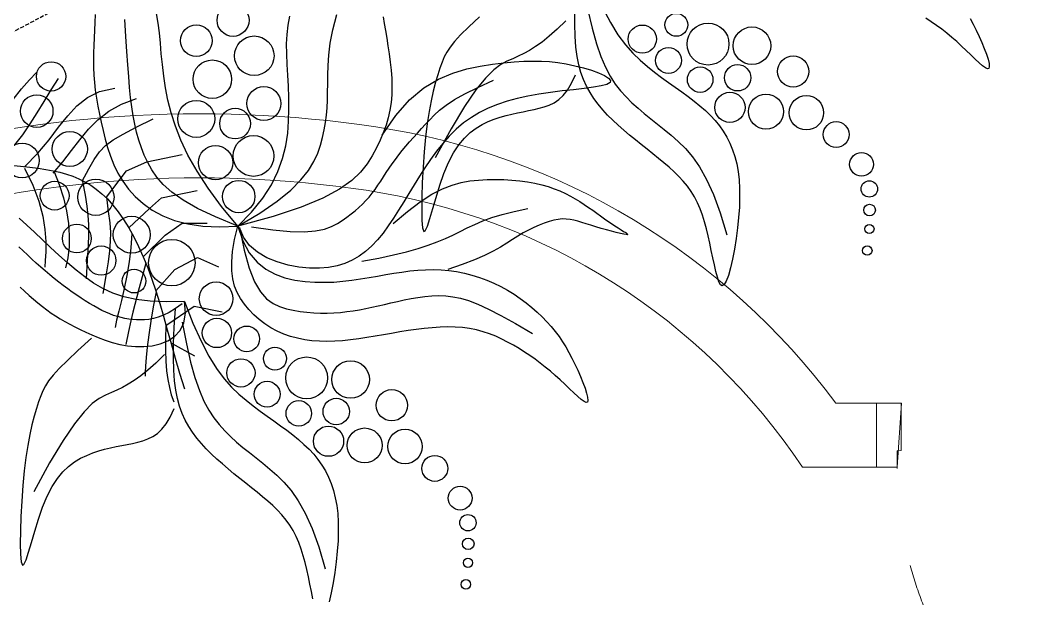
# Model space of a CAD drawing. Header units: millimetres. Extents: x -1030105 to 906887, y -616134 to 1220667.
# Drawn here: x -93311 to -90161, y 508484 to 510288 of the extents above; entities that cross this region are included whole.
import ezdxf

# ---------------------------------------------------------------- set-up
doc = ezdxf.new("R2010")
doc.units = ezdxf.units.MM
doc.header["$MEASUREMENT"] = 0
doc.linetypes.add('A1 - XREF - MAT BANG$0$Hidden', pattern=[714.375, 476.25, -238.125])
doc.linetypes.add('DASH', pattern=[0.35, 0.25, -0.1])
doc.layers.add('A-Door', color=33, linetype='Continuous', lineweight=9)
doc.layers.add('A-Wall', color=6, linetype='Continuous', lineweight=9)
doc.layers.add('A-Furniture', color=143, linetype='Continuous')
doc.layers.add('A-Tree', color=98, linetype='Continuous')

# ---------------------------------------------------------------- blocks, each defined once
blk = doc.blocks.new('FUR')
at = {"layer": 'A-Furniture', "color": 8, "linetype": 'DASH', "ltscale": 50}
blk.add_ellipse((-53035.3, -10910.5), major_axis=(-3439.5, -3378.2), ratio=0.705203, start_param=7.259259, end_param=11.183032, dxfattribs=at)
blk.add_open_spline([(-42688, -19137), (-41285.1, -16590.7), (-40890, -13356), (-44692.5, -11594.7), (-47704.7, -12434), (-50055.2, -13846.7), (-51582.6, -14985.6), (-52347.2, -15312), (-52578.2, -15392.8)], degree=3, knots=[0, 0, 0, 0, 6281.430987, 9216.361979, 12501.805308, 15762.232572, 17490.630724, 18208.392501, 18208.392501, 18208.392501, 18208.392501], dxfattribs=at)
blk = doc.blocks.new('CAY8')
at = {"color": 0, "linetype": 'ByBlock'}
for p, q in [((-241.5, 139.6), (-243.3, 130.9)), ((-243.3, 130.9), (-245.2, 122.5)), ((-212.1, 109.7), (-210.1, 128.3)), ((-174.2, 118.1), (-174.1, 128.8)), ((-247.1, 114.2), (-249, 106.1)), ((-245.2, 122.5), (-247.1, 114.2)), ((-174.8, 107.1), (-174.2, 118.1)), ((-249, 106.1), (-250.8, 98.1)), ((-213.9, 93.1), (-212.1, 109.7)), ((-175.7, 95.7), (-174.8, 107.1)), ((-252.3, 90), (-253.7, 81.9)), ((-250.8, 98.1), (-252.3, 90)), ((-215.4, 78.3), (-213.9, 93.1)), ((-176.7, 83.9), (-175.7, 95.7)), ((-35.3, 80.8), (-32.4, 90.8)), ((-32.4, 90.8), (-28.9, 100.1)), ((15.8, 77), (23, 93.1)), ((-336.4, 72.3), (-326.2, 80.8)), ((-326.2, 80.8), (-317.1, 87.3)), ((-253.7, 81.9), (-254.7, 73.6)), ((-177.6, 71.7), (-176.7, 83.9)), ((-37.6, 70.4), (-35.3, 80.8)), ((73.2, 81.5), (73.1, 73.9)), ((-347.6, 62.3), (-336.4, 72.3)), ((-304.3, 65.5), (-294.1, 76.7)), ((-254.7, 73.6), (-255.5, 65.2)), ((-216.8, 65.1), (-215.4, 78.3)), ((-178.3, 58.9), (-177.6, 71.7)), ((-39.4, 59.4), (-37.6, 70.4)), ((10.4, 62.8), (15.8, 77)), ((73.1, 73.9), (73.1, 65.9)), ((-314.2, 54.3), (-304.3, 65.5)), ((-256, 56.6), (-256.3, 47.8)), ((-255.5, 65.2), (-256, 56.6)), ((-217.9, 53), (-216.8, 65.1)), ((-178.6, 45.6), (-178.3, 58.9)), ((-41, 47.9), (-39.4, 59.4)), ((6.5, 50.1), (10.4, 62.8)), ((73.1, 57.5), (73, 48.7)), ((73.1, 65.9), (73.1, 57.5)), ((178.7, 62.9), (165.1, 54)), ((-323.9, 43.2), (-314.2, 54.3)), ((-279.1, 43.3), (-266.1, 50.3)), ((-266.1, 50.3), (-251.5, 54.5)), ((-256.3, 47.8), (-256.3, 38.9)), ((-251.5, 54.5), (-234.3, 55.3)), ((-218.7, 41.9), (-217.9, 53)), ((-178.4, 31.7), (-178.6, 45.6)), ((-42.4, 36.1), (-41, 47.9)), ((3.6, 38.7), (6.5, 50.1)), ((73, 48.7), (72.8, 39.7)), ((154.6, 46.8), (146.7, 40.7)), ((165.1, 54), (154.6, 46.8)), ((281.8, 36.5), (284.7, 52)), ((298.7, 49.3), (299.8, 28.5)), ((315.2, 49.3), (321, 31.3)), ((-333.8, 32.4), (-323.9, 43.2)), ((-303.3, 23.2), (-291.2, 34)), ((-291.2, 34), (-279.1, 43.3)), ((-256.3, 38.9), (-256.2, 29.7)), ((-245.3, 31.1), (-230.1, 36.5)), ((-230.1, 36.5), (-212.6, 39.7)), ((-219.3, 31.4), (-218.7, 41.9)), ((-43.8, 23.9), (-42.4, 36.1)), ((1.4, 28.3), (3.6, 38.7)), ((72.8, 39.7), (72.4, 30.5)), ((140.7, 35.4), (136.2, 30.6)), ((146.7, 40.7), (140.7, 35.4)), ((261.5, 34.2), (251.5, 28)), ((272.7, 41.8), (261.5, 34.2)), ((279.7, 23), (281.8, 36.5)), ((-344, 22), (-333.8, 32.4)), ((-316.3, 11.2), (-303.3, 23.2)), ((-271, 15.2), (-258.8, 23.9)), ((-258.8, 23.9), (-245.3, 31.1)), ((-256.2, 29.7), (-255.8, 20.4)), ((-219.5, 21.4), (-219.3, 31.4)), ((-177.4, 17.2), (-178.4, 31.7)), ((-45.5, 11.4), (-43.8, 23.9)), ((-0.3, 18.7), (1.4, 28.3)), ((72.4, 30.5), (71.8, 21.3)), ((132.5, 25.7), (129.1, 20.4)), ((136.2, 30.6), (132.5, 25.7)), ((242.5, 23.1), (234.5, 19.3)), ((251.5, 28), (242.5, 23.1)), ((278.5, 11.1), (279.7, 23)), ((299.8, 28.5), (301.6, 10.8)), ((321, 31.3), (327, 16.4)), ((-354.8, 12.4), (-344, 22)), ((-282.5, 5.5), (-271, 15.2)), ((-255.8, 20.4), (-255.3, 10.9)), ((-219.4, 11.8), (-219.5, 21.4)), ((-218.9, 2.6), (-219.4, 11.8)), ((-218.5, 8.2), (-198.3, 14.2)), ((-175.3, 1.8), (-177.4, 17.2)), ((-47.6, -1.4), (-45.5, 11.4)), ((-2, 9.6), (-0.3, 18.7)), ((70.8, 12.2), (69.5, 3.2)), ((71.8, 21.3), (70.8, 12.2)), ((125.6, 14.4), (121.9, 7.5)), ((129.1, 20.4), (125.6, 14.4)), ((213.6, 12.1), (207.1, 10.5)), ((220.3, 14), (213.6, 12.1)), ((227.2, 16.3), (220.3, 14)), ((234.5, 19.3), (227.2, 16.3)), ((327, 16.4), (333.3, 3.8)), ((-331, -1.2), (-316.3, 11.2)), ((-293.8, -4.9), (-282.5, 5.5)), ((-255.3, 10.9), (-254.6, 1.2)), ((-254.6, 1.2), (-253.6, -8.6)), ((-246, -1.2), (-234.1, 3.3)), ((-234.1, 3.3), (-218.5, 8.2)), ((-218.1, -6.4), (-218.9, 2.6)), ((-172, -14.7), (-175.3, 1.8)), ((-5.7, -7.3), (-3.8, 1)), ((-3.8, 1), (-2, 9.6)), ((69.5, 3.2), (67.7, -5.6)), ((104.3, -4.4), (121.8, 2.4)), ((121.9, 7.5), (117.9, -0.4)), ((121.8, 2.4), (138.7, 6.4)), ((138.7, 6.4), (154.8, 8.3)), ((154.8, 8.3), (169.9, 8.7)), ((169.9, 8.7), (183.9, 8.3)), ((184.1, 2), (173.6, -5.4)), ((183.9, 8.3), (196.5, 7.6)), ((192.8, 6.4), (184.1, 2)), ((200.3, 8.9), (192.8, 6.4)), ((196.5, 7.6), (208.1, 6.7)), ((207.1, 10.5), (200.3, 8.9)), ((208.1, 6.7), (218.7, 5.6)), ((218.7, 5.6), (228.6, 4.1)), ((228.6, 4.1), (238, 2.3)), ((238, 2.3), (247, 0.2)), ((247, 0.2), (255.8, -2.5)), ((278, 0.5), (278.5, 11.1)), ((278.3, -9), (278, 0.5)), ((301.6, 10.8), (303.9, -4.2)), ((333.3, 3.8), (339.8, -6.7)), ((-363.4, -8.9), (-352.6, -12)), ((-348.3, -13.6), (-331, -1.2)), ((-305.5, -15.5), (-293.8, -4.9)), ((-263.2, -11.7), (-255.4, -6)), ((-255.4, -6), (-246, -1.2)), ((-253.6, -8.6), (-252.1, -18.5)), ((-216.7, -15.2), (-218.1, -6.4)), ((-50.3, -14.4), (-47.6, -1.4)), ((-7.8, -15.3), (-5.7, -7.3)), ((67.7, -5.6), (65.5, -14)), ((86.3, -14.6), (104.3, -4.4)), ((113.8, -9.5), (109.6, -19.7)), ((117.9, -0.4), (113.8, -9.5)), ((173.6, -5.4), (160.8, -16.5)), ((163.4, -14.1), (182, -9.3)), ((255.8, -2.5), (264.7, -5.6)), ((264.7, -5.6), (273.8, -9.3)), ((273.8, -9.3), (282.7, -13.3)), ((279.2, -17.7), (278.3, -9)), ((303.9, -4.2), (306.9, -16.8)), ((339.8, -6.7), (346.4, -15.8)), ((-352.6, -12), (-342.7, -14.9)), ((-348.8, -15.1), (-342.7, -35.4)), ((-342.7, -14.9), (-333.7, -17.7)), ((-333.7, -17.7), (-325.5, -20.5)), ((-325.5, -20.5), (-317.8, -23.4)), ((-318, -26), (-305.5, -15.5)), ((-278.3, -28.2), (-270.5, -18.9)), ((-270.5, -18.9), (-263.2, -11.7)), ((-252.1, -18.5), (-250.1, -28.5)), ((-214.9, -23.9), (-216.7, -15.2)), ((-167.1, -32.4), (-172, -14.7)), ((-53.7, -27.6), (-50.3, -14.4)), ((-10.2, -23.2), (-7.8, -15.3)), ((62.7, -22.2), (59.4, -30.1)), ((65.5, -14), (62.7, -22.2)), ((68, -28.9), (86.3, -14.6)), ((109.6, -19.7), (105.3, -31.2)), ((135.5, -23.1), (148, -18.7)), ((160.8, -16.5), (145.1, -32.6)), ((148, -18.7), (163.4, -14.1)), ((266.8, -27.7), (272.7, -19.1)), ((280.7, -26), (279.2, -17.7)), ((282.7, -13.3), (291, -17.4)), ((291, -17.4), (298.3, -21.6)), ((298.3, -21.6), (304.2, -25.6)), ((306.9, -16.8), (310.4, -27.6)), ((346.4, -15.8), (353.1, -23.9)), ((-317.8, -23.4), (-310.7, -26.4)), ((-317.2, -23.7), (-313.8, -39.6)), ((-310.7, -26.4), (-303.9, -29.7)), ((-303.9, -29.7), (-297.4, -33.2)), ((-297.4, -33.2), (-291.1, -37.1)), ((-287.8, -40.4), (-278.3, -28.2)), ((-250.1, -28.5), (-247.3, -38.4)), ((-237.3, -37.8), (-213.6, -31.6)), ((-212.6, -32.6), (-214.9, -23.9)), ((-213.6, -31.6), (-173.2, -30.5)), ((-209.6, -41.3), (-212.6, -32.6)), ((-160.3, -51.6), (-167.1, -32.4)), ((-58.2, -40.9), (-53.7, -27.6)), ((-16.3, -39), (-13, -31.1)), ((-13, -31.1), (-10.2, -23.2)), ((49.5, -48), (68, -28.9)), ((59.4, -30.1), (55.6, -37.9)), ((105.3, -31.2), (101, -44.1)), ((110.2, -36), (117.1, -31.8)), ((117.1, -31.8), (125.4, -27.5)), ((125.4, -27.5), (135.5, -23.1)), ((145.1, -32.6), (126, -54.4)), ((216.4, -33.4), (204.3, -33.9)), ((229, -33.4), (216.4, -33.4)), ((242, -33.7), (229, -33.4)), ((261, -34.4), (266.8, -27.7)), ((282.7, -33.9), (280.7, -26)), ((304.2, -25.6), (308.2, -29.2)), ((308.2, -29.2), (310, -32.2)), ((310, -32.2), (309.1, -34.4)), ((310.4, -27.6), (314.4, -37)), ((353.1, -23.9), (359.8, -31.5)), ((359.8, -31.5), (366.5, -38.7)), ((672.5, -29.9), (667.3, -25)), ((677.5, -35), (672.5, -29.9)), ((-342.7, -35.4), (-339.2, -54)), ((-313.8, -39.6), (-311.7, -55)), ((-291.1, -37.1), (-285.2, -41.5)), ((-287.6, -41), (-287.6, -56.4)), ((-285.2, -41.5), (-279.4, -46.4)), ((-264.5, -62.6), (-237.3, -37.8)), ((-247.3, -38.4), (-243.6, -48.3)), ((-205.5, -50.3), (-209.6, -41.3)), ((-64.1, -54.2), (-58.2, -40.9)), ((-20.1, -47), (-16.3, -39)), ((55.6, -37.9), (51.1, -45.6)), ((93.7, -48.4), (99, -44.3)), ((101, -44.1), (96.6, -58.5)), ((99, -44.3), (104.4, -40.2)), ((104.4, -40.2), (110.2, -36)), ((160.4, -42.1), (150.5, -45.8)), ((170.8, -39), (160.4, -42.1)), ((181.5, -36.7), (170.8, -39)), ((192.7, -35), (181.5, -36.7)), ((204.3, -33.9), (192.7, -35)), ((255, -34.4), (242, -33.7)), ((243.9, -45.8), (249.6, -43.2)), ((249.6, -43.2), (255.3, -39.5)), ((267.6, -35.2), (255, -34.4)), ((255.3, -39.5), (261, -34.4)), ((279.4, -35.9), (267.6, -35.2)), ((289.9, -36.3), (279.4, -35.9)), ((285.3, -41.5), (282.7, -33.9)), ((288.4, -48.8), (285.3, -41.5)), ((298.6, -36.4), (289.9, -36.3)), ((305.2, -35.8), (298.6, -36.4)), ((309.1, -34.4), (305.2, -35.8)), ((314.4, -37), (318.9, -45.5)), ((366.5, -38.7), (373.1, -45.5)), ((682.5, -40.2), (677.5, -35)), ((687.2, -45.5), (682.5, -40.2)), ((715.9, -34), (718.1, -40.8)), ((718.1, -40.8), (720.2, -47.9)), ((-339.2, -54), (-337.9, -71)), ((-311.7, -55), (-310.8, -69.9)), ((-279.4, -46.4), (-274, -51.8)), ((-274, -51.8), (-268.7, -58)), ((-243.6, -48.3), (-238.8, -58)), ((-199.8, -59.8), (-205.5, -50.3)), ((-151.4, -72.4), (-160.3, -51.6)), ((-71.8, -67.6), (-64.1, -54.2)), ((-30.4, -63.6), (-24.6, -55.2)), ((-24.6, -55.2), (-20.1, -47)), ((46.1, -53.2), (40.6, -60.8)), ((51.1, -45.6), (46.1, -53.2)), ((83.3, -56.5), (88.4, -52.5)), ((88.4, -52.5), (93.7, -48.4)), ((126, -54.4), (103, -83.1)), ((131.6, -55.8), (122.7, -62)), ((140.9, -50.4), (131.6, -55.8)), ((150.5, -45.8), (140.9, -50.4)), ((153.5, -58.4), (160.8, -55.6)), ((160.8, -55.6), (168, -53.6)), ((168, -53.6), (175, -52.1)), ((175, -52.1), (182, -51.1)), ((182, -51.1), (188.8, -50.4)), ((188.8, -50.4), (195.4, -50)), ((195.4, -50), (201.9, -49.7)), ((201.9, -49.7), (208.3, -49.6)), ((208.3, -49.6), (214.5, -49.4)), ((214.5, -49.4), (220.6, -49.3)), ((220.6, -49.3), (226.6, -48.9)), ((226.6, -48.9), (232.4, -48.4)), ((232.4, -48.4), (238.2, -47.4)), ((238.2, -47.4), (243.9, -45.8)), ((291.9, -55.9), (288.4, -48.8)), ((295.8, -62.8), (291.9, -55.9)), ((318.9, -45.5), (323.8, -53.3)), ((323.8, -53.3), (329.1, -60.8)), ((373.1, -45.5), (379.6, -52.1)), ((379.6, -52.1), (385.8, -58.6)), ((691.9, -51), (687.2, -45.5)), ((696.5, -56.6), (691.9, -51)), ((720.2, -47.9), (722.1, -55.2)), ((722.1, -55.2), (723.9, -62.5)), ((-287.6, -56.4), (-287.8, -68.7)), ((-268.7, -58), (-263.7, -64.8)), ((-264.5, -62.6), (-265.2, -78.6)), ((-263.7, -64.8), (-258.9, -72.5)), ((-238.8, -58), (-232.9, -67.5)), ((-191.8, -69.9), (-199.8, -59.8)), ((-38, -72.3), (-30.4, -63.6)), ((40.6, -60.8), (34.4, -68.6)), ((68.4, -68.8), (73.2, -64.7)), ((73.2, -64.7), (78.2, -60.6)), ((78.2, -60.6), (83.3, -56.5)), ((96.6, -58.5), (92.2, -74.4)), ((122.7, -62), (114.1, -68.8)), ((131.4, -73.3), (138.8, -67.1)), ((138.8, -67.1), (146.1, -62.1)), ((146.1, -62.1), (153.5, -58.4)), ((300.1, -69.5), (295.8, -62.8)), ((329.1, -60.8), (334.7, -68)), ((385.8, -58.6), (391.9, -64.8)), ((391.9, -64.8), (397.6, -71)), ((700.9, -62.3), (696.5, -56.6)), ((705.3, -68.1), (700.9, -62.3)), ((723.9, -62.5), (725.4, -69.6)), ((-357.2, -77.7), (-364.1, -68.9)), ((-350.1, -87.1), (-357.2, -77.7)), ((-337.9, -71), (-338.2, -86.1)), ((-310.8, -69.9), (-311.2, -84)), ((-287.8, -68.7), (-288.4, -79.2)), ((-265.2, -78.6), (-265.9, -91.3)), ((-258.9, -72.5), (-254.4, -81)), ((-232.9, -67.5), (-225.6, -76.7)), ((-225.6, -76.7), (-216.8, -85.6)), ((-219.4, -83.3), (-204.4, -73.9)), ((-204.4, -73.9), (-164, -72.8)), ((-181, -80.7), (-191.8, -69.9)), ((-140.2, -95), (-151.4, -72.4)), ((-81.5, -80.9), (-71.8, -67.6)), ((-48.2, -81.3), (-38, -72.3)), ((27.4, -76.4), (18.7, -84.2)), ((34.4, -68.6), (27.4, -76.4)), ((54.9, -81.3), (59.2, -77.1)), ((59.2, -77.1), (63.7, -72.9)), ((63.7, -72.9), (68.4, -68.8)), ((92.2, -74.4), (88, -91.1)), ((105.8, -76.1), (97.7, -83.9)), ((114.1, -68.8), (105.8, -76.1)), ((124.1, -81.1), (131.4, -73.3)), ((304.8, -76.2), (300.1, -69.5)), ((309.7, -82.7), (304.8, -76.2)), ((334.7, -68), (340.6, -75)), ((340.6, -75), (346.7, -82)), ((397.6, -71), (403, -77.2)), ((403, -77.2), (408, -83.5)), ((709.4, -73.9), (705.3, -68.1)), ((713.4, -79.2), (709.4, -73.9)), ((725.4, -69.6), (726.6, -76.2)), ((726.6, -76.2), (727.4, -82)), ((-342.8, -96.9), (-350.1, -87.1)), ((-338.2, -86.1), (-339.6, -99.4)), ((-311.2, -84), (-312.7, -97.4)), ((-289.4, -89.1), (-291.2, -99.7)), ((-288.4, -79.2), (-289.4, -89.1)), ((-254.4, -81), (-250.1, -90.4)), ((-246, -100.5), (-219.4, -83.3)), ((-216.8, -85.6), (-206.4, -93.8)), ((-166.8, -92.5), (-181, -80.7)), ((-93.6, -94), (-81.5, -80.9)), ((-61.4, -90.5), (-48.2, -81.3)), ((18.7, -84.2), (7.4, -91.8)), ((42.8, -94), (46.7, -89.8)), ((46.7, -89.8), (50.7, -85.6)), ((50.7, -85.6), (54.9, -81.3)), ((97.7, -83.9), (89.8, -91.9)), ((116.8, -90.6), (124.1, -81.1)), ((314.9, -89.2), (309.7, -82.7)), ((320.3, -95.7), (314.9, -89.2)), ((346.7, -82), (353, -89)), ((353, -89), (359.4, -96.3)), ((408, -83.5), (412.6, -89.8)), ((412.6, -89.8), (416.8, -96.2)), ((717, -84), (713.4, -79.2)), ((720.1, -88), (717, -84)), ((722.9, -90.8), (720.1, -88)), ((727.4, -82), (727.7, -86.8)), ((727.7, -86.8), (727.4, -90.3)), ((-366.1, -105.3), (-370.1, -100.1)), ((-335.4, -107), (-342.8, -96.9)), ((-339.6, -99.4), (-341.6, -110.8)), ((-312.7, -97.4), (-315.1, -109.9)), ((-291.2, -99.7), (-293.9, -112.2)), ((-265.9, -91.3), (-267, -101.9)), ((-250.1, -90.4), (-246, -100.5)), ((-246, -100.5), (-242.3, -111.3)), ((-206.4, -93.8), (-194.3, -101.2)), ((-148.8, -105.4), (-166.8, -92.5)), ((-126.2, -119.7), (-140.2, -95)), ((-108.4, -107), (-93.6, -94)), ((-99.8, -109.7), (-78.5, -99.9)), ((-78.5, -99.9), (-61.4, -90.5)), ((-7.7, -99), (-27.6, -105.5)), ((7.4, -91.8), (-7.7, -99)), ((35, -102.1), (38.9, -98.1)), ((38.9, -98.1), (42.8, -94)), ((82.2, -100.2), (74.7, -108.6)), ((89.8, -91.9), (82.2, -100.2)), ((88, -91.1), (84.1, -107.7)), ((109.7, -101.8), (116.8, -90.6)), ((325.7, -102.1), (320.3, -95.7)), ((359.4, -96.3), (365.9, -103.9)), ((416.8, -96.2), (420.4, -102.8)), ((725, -92.3), (722.9, -90.8)), ((726.6, -92.2), (725, -92.3)), ((727.4, -90.3), (726.6, -92.2)), ((-362.2, -110.6), (-366.1, -105.3)), ((-358.1, -116), (-362.2, -110.6)), ((-341.6, -110.8), (-343.7, -120.1)), ((-327.7, -117.1), (-335.4, -107)), ((-315.1, -109.9), (-318.6, -121.5)), ((-293.9, -112.2), (-297.6, -127.9)), ((-268.8, -111.7), (-271.4, -121.9)), ((-267, -101.9), (-268.8, -111.7)), ((-243.7, -107.3), (-247.5, -122.7)), ((-242.3, -111.3), (-238.8, -122.9)), ((-207.4, -115.7), (-186.5, -105.8)), ((-194.3, -101.2), (-180.4, -107.7)), ((-186.5, -105.8), (-159.3, -110.6)), ((-180.4, -107.7), (-164.4, -113.1)), ((-126.2, -119.7), (-148.8, -105.4)), ((-126.2, -119.7), (-108.4, -107)), ((-126.2, -119.7), (-99.8, -109.7)), ((-53.3, -111.3), (-85.8, -116.1)), ((-27.6, -105.5), (-53.3, -111.3)), ((23.1, -113.2), (27.2, -109.7)), ((27.2, -109.7), (31.1, -106)), ((31.1, -106), (35, -102.1)), ((74.7, -108.6), (67.3, -117)), ((84.1, -107.7), (80.8, -123.4)), ((102.9, -114), (109.7, -101.8)), ((331.3, -108.4), (325.7, -102.1)), ((336.8, -114.6), (331.3, -108.4)), ((365.9, -103.9), (372.4, -112)), ((372.4, -112), (378.8, -121.1)), ((420.4, -102.8), (423.7, -109.6)), ((423.7, -109.6), (426.4, -116.7)), ((-354.1, -121.3), (-358.1, -116)), ((-349.9, -126.5), (-354.1, -121.3)), ((-343.7, -120.1), (-345.5, -127.3)), ((-319.9, -127), (-327.7, -117.1)), ((-318.6, -121.5), (-322.8, -132)), ((-271.4, -121.9), (-275.2, -133.8)), ((-247.5, -122.7), (-252.2, -137.7)), ((-238.8, -122.9), (-235.7, -135.1)), ((-235.7, -135.1), (-207.4, -115.7)), ((-164.4, -113.1), (-146.4, -117.1)), ((-146.4, -117.1), (-126.2, -119.7)), ((-132.3, -133.8), (-126.2, -119.7)), ((-85.8, -116.1), (-126.2, -119.7)), ((-126.2, -119.7), (-123.6, -136.8)), ((-124.5, -121.6), (-124, -147.4)), ((-122.1, -132.9), (-124.5, -121.6)), ((-111.3, -123.1), (-88.7, -130.7)), ((5.2, -125.5), (10, -122.7)), ((10, -122.7), (14.6, -119.6)), ((14.6, -119.6), (18.9, -116.5)), ((18.9, -116.5), (23.1, -113.2)), ((67.3, -117), (60.1, -125.3)), ((80.8, -123.4), (78.2, -137.5)), ((78.3, -128.3), (92.4, -122.4)), ((92.4, -122.4), (105, -118.5)), ((96.4, -126.5), (102.9, -114)), ((105, -118.5), (116.4, -116.2)), ((116.4, -116.2), (126.9, -115.1)), ((126.9, -115.1), (136.7, -115.1)), ((136.7, -115.1), (146.2, -115.8)), ((146.2, -115.8), (155.6, -116.9)), ((155.6, -116.9), (164.9, -118.3)), ((164.9, -118.3), (173.9, -120.1)), ((173.9, -120.1), (182.8, -122.2)), ((182.8, -122.2), (191.3, -124.5)), ((342.2, -120.8), (336.8, -114.6)), ((347.5, -126.8), (342.2, -120.8)), ((378.8, -121.1), (384.9, -131.6)), ((426.4, -116.7), (428.6, -124)), ((-345.8, -131.6), (-349.9, -126.5)), ((-341.6, -136.7), (-345.8, -131.6)), ((-311.8, -136.7), (-319.9, -127)), ((-297.6, -127.9), (-302.5, -148.1)), ((-275.2, -133.8), (-280.4, -148.5)), ((-136.8, -146.4), (-132.3, -133.8)), ((-117, -143.1), (-122.1, -132.9)), ((-88.7, -130.7), (-70, -135.8)), ((-16.8, -136.2), (-10.8, -133.7)), ((-10.8, -133.7), (-5.1, -131)), ((-5.1, -131), (0.2, -128.3)), ((0.2, -128.3), (5.2, -125.5)), ((52.9, -133.3), (45.8, -141.1)), ((60.1, -125.3), (52.9, -133.3)), ((62.3, -136.4), (78.3, -128.3)), ((90.6, -138.2), (96.4, -126.5)), ((191.3, -124.5), (199.5, -127.2)), ((199.5, -127.2), (207.3, -130)), ((207.3, -130), (214.6, -133.1)), ((214.6, -133.1), (221.3, -136.4)), ((352.6, -132.8), (347.5, -126.8)), ((357.5, -138.7), (352.6, -132.8)), ((384.9, -131.6), (390.7, -144.1)), ((428.6, -124), (430.2, -131.6)), ((430.2, -131.6), (431.4, -139.6)), ((-376.3, -144.5), (-372.3, -149.9)), ((-337.3, -141.6), (-341.6, -136.7)), ((-333.1, -146.4), (-337.3, -141.6)), ((-303.6, -145.8), (-311.8, -136.7)), ((-295.1, -154.2), (-303.6, -145.8)), ((-252.2, -137.7), (-257.4, -152.2)), ((-234.1, -142.4), (-240.9, -156.8)), ((-235.7, -135.1), (-232.9, -147.8)), ((-123.6, -136.8), (-118.8, -151.1)), ((-109.6, -152.1), (-117, -143.1)), ((-70, -135.8), (-54.6, -138.8)), ((-54.6, -138.8), (-42.1, -139.9)), ((-42.1, -139.9), (-32, -139.7)), ((-32, -139.7), (-23.7, -138.3)), ((-23.7, -138.3), (-16.8, -136.2)), ((45.8, -141.1), (38.6, -148.5)), ((44.2, -147), (62.3, -136.4)), ((78.2, -137.5), (76.4, -149.1)), ((85.5, -148.5), (90.6, -138.2)), ((221.3, -136.4), (227.5, -139.9)), ((227.5, -139.9), (233.3, -143.5)), ((233.3, -143.5), (238.7, -147.3)), ((362, -144.6), (357.5, -138.7)), ((366.3, -150.6), (362, -144.6)), ((390.7, -144.1), (396, -159.1)), ((431.4, -139.6), (432, -148)), ((-372.3, -149.9), (-368.2, -155.2)), ((-368.2, -155.2), (-364.1, -160.3)), ((-328.8, -151), (-333.1, -146.4)), ((-324.5, -155.5), (-328.8, -151)), ((-320.3, -159.9), (-324.5, -155.5)), ((-286.1, -161.9), (-295.1, -154.2)), ((-280.4, -148.5), (-287.2, -167.3)), ((-257.4, -152.2), (-262.8, -165.9)), ((-240.9, -156.8), (-246.3, -168.2)), ((-232.9, -147.8), (-230.5, -161.1)), ((-228.5, -174.9), (-203.6, -155.2)), ((-203.6, -155.2), (-176.3, -146.3)), ((-176.3, -146.3), (-155.1, -160.6)), ((-139.8, -157.6), (-136.8, -146.4)), ((-124, -147.4), (-122.1, -168)), ((-118.8, -151.1), (-112.1, -162.8)), ((-100.5, -159.9), (-109.6, -152.1)), ((31.4, -155.4), (24, -161.7)), ((38.6, -148.5), (31.4, -155.4)), ((76.4, -149.1), (75.7, -157.4)), ((78.1, -161), (81.3, -156.4)), ((81.3, -156.4), (85.5, -148.5)), ((165.5, -158), (179.1, -157)), ((179.1, -157), (194.8, -156.6)), ((238.7, -147.3), (243.8, -151.1)), ((243.8, -151.1), (248.5, -155)), ((248.5, -155), (253, -159)), ((370.2, -156.6), (366.3, -150.6)), ((373.8, -162.9), (370.2, -156.6)), ((432, -156.7), (431.5, -165.9)), ((432, -148), (432, -156.7)), ((-364.1, -160.3), (-359.9, -165.2)), ((-359.9, -165.2), (-355.7, -170)), ((-316, -164.1), (-320.3, -159.9)), ((-311.8, -168.2), (-316, -164.1)), ((-307.7, -172.1), (-311.8, -168.2)), ((-276.1, -168.8), (-286.1, -161.9)), ((-262.8, -165.9), (-268, -178.5)), ((-246.3, -168.2), (-250.5, -177.5)), ((-230.5, -161.1), (-228.5, -174.9)), ((-142, -176.5), (-141.5, -167.6)), ((-141.5, -167.6), (-139.8, -157.6)), ((-122.1, -168), (-118.7, -184)), ((-112.1, -162.8), (-104, -172.2)), ((-90, -166.5), (-100.5, -159.9)), ((-78.8, -172), (-90, -166.5)), ((16.5, -167.3), (8.8, -172.1)), ((24, -161.7), (16.5, -167.3)), ((75.7, -157.4), (76.3, -161.5)), ((76.3, -161.5), (78.1, -161)), ((116.1, -168.6), (124.6, -166.1)), ((124.6, -166.1), (133.5, -163.6)), ((133.5, -163.6), (143, -161.4)), ((143, -161.4), (153.6, -159.5)), ((153.6, -159.5), (165.5, -158)), ((253, -159), (257.3, -163)), ((257.3, -163), (261.4, -167)), ((261.4, -167), (265.4, -171)), ((376.9, -169.3), (373.8, -162.9)), ((396, -159.1), (400.6, -177.1)), ((431.5, -165.9), (430.4, -175.4)), ((-355.7, -170), (-351.5, -174.5)), ((-351.5, -174.5), (-347.3, -178.8)), ((-347.3, -178.8), (-343.1, -182.9)), ((-303.6, -175.8), (-307.7, -172.1)), ((-299.5, -179.3), (-303.6, -175.8)), ((-295.4, -182.6), (-299.5, -179.3)), ((-264.8, -175), (-276.1, -168.8)), ((-268, -178.5), (-272.9, -189.7)), ((-251.9, -180.4), (-264.8, -175)), ((-250.5, -177.5), (-254.2, -185.7)), ((-228.4, -175.9), (-234.5, -191.7)), ((-228.5, -174.9), (-226.7, -189.2)), ((-141.3, -184.7), (-142, -176.5)), ((-104, -172.2), (-94.8, -179.7)), ((-94.8, -179.7), (-84.7, -185.5)), ((-67.2, -176.4), (-78.8, -172)), ((-55.9, -179.5), (-67.2, -176.4)), ((-45.1, -181.6), (-55.9, -179.5)), ((-7.5, -179.1), (-16.2, -181.2)), ((0.8, -176), (-7.5, -179.1)), ((8.8, -172.1), (0.8, -176)), ((53.6, -180.4), (66.8, -179)), ((66.8, -179), (78.5, -177.4)), ((78.5, -177.4), (89, -175.5)), ((89, -175.5), (98.6, -173.3)), ((98.6, -173.3), (107.5, -171)), ((107.5, -171), (116.1, -168.6)), ((197.7, -178.3), (191.4, -180.2)), ((203.8, -176.7), (197.7, -178.3)), ((209.8, -175.5), (203.8, -176.7)), ((215.4, -174.7), (209.8, -175.5)), ((220.8, -174.2), (215.4, -174.7)), ((225.8, -174.2), (220.8, -174.2)), ((230.4, -174.6), (225.8, -174.2)), ((234.7, -175.5), (230.4, -174.6)), ((238.9, -176.7), (234.7, -175.5)), ((242.9, -178.2), (238.9, -176.7)), ((247, -180.1), (242.9, -178.2)), ((265.4, -171), (269.2, -174.9)), ((269.2, -174.9), (273, -178.7)), ((273, -178.7), (276.5, -182.4)), ((379.5, -175.9), (376.9, -169.3)), ((381.7, -182.9), (379.5, -175.9)), ((400.6, -177.1), (404.4, -198.5)), ((430.4, -175.4), (428.7, -185.4)), ((-343.1, -182.9), (-338.7, -186.9)), ((-338.7, -186.9), (-334.1, -190.7)), ((-334.1, -190.7), (-329.3, -194.6)), ((-291.4, -185.7), (-295.4, -182.6)), ((-287.4, -188.5), (-291.4, -185.7)), ((-283.4, -191.1), (-287.4, -188.5)), ((-272.9, -189.7), (-277.1, -199.3)), ((-254.2, -185.7), (-257.8, -193.8)), ((-236.9, -185), (-251.9, -180.4)), ((-219.4, -188.8), (-236.9, -185)), ((-226.7, -189.2), (-225.1, -204.1)), ((-199.2, -191.8), (-219.4, -188.8)), ((-139.7, -192.3), (-141.3, -184.7)), ((-118.7, -184), (-114.2, -196.1)), ((-84.7, -185.5), (-74.1, -190)), ((-74.1, -190), (-63.3, -193.4)), ((-34.9, -182.5), (-45.1, -181.6)), ((-25.3, -182.4), (-34.9, -182.5)), ((-16.2, -181.2), (-25.3, -182.4)), ((2.6, -182.2), (21.8, -182)), ((21.8, -182), (38.7, -181.4)), ((38.7, -181.4), (53.6, -180.4)), ((165, -190.5), (157.3, -193.5)), ((171.9, -187.6), (165, -190.5)), ((178.5, -184.9), (171.9, -187.6)), ((185, -182.4), (178.5, -184.9)), ((191.4, -180.2), (185, -182.4)), ((251.2, -182.2), (247, -180.1)), ((255.7, -184.5), (251.2, -182.2)), ((260.5, -187), (255.7, -184.5)), ((265.7, -189.7), (260.5, -187)), ((271.1, -192.4), (265.7, -189.7)), ((276.5, -182.4), (280, -185.9)), ((280, -185.9), (283.4, -189.2)), ((283.4, -189.2), (286.6, -192.4)), ((383.4, -190.1), (381.7, -182.9)), ((384.7, -197.6), (383.4, -190.1)), ((428.7, -185.4), (426.6, -195.9)), ((-329.3, -194.6), (-324.3, -198.5)), ((-324.3, -198.5), (-319, -202.4)), ((-279.5, -193.4), (-283.4, -191.1)), ((-277.1, -199.3), (-280.3, -207.1)), ((-275.6, -195.5), (-279.5, -193.4)), ((-271.7, -197.3), (-275.6, -195.5)), ((-267.7, -199), (-271.7, -197.3)), ((-263.7, -200.4), (-267.7, -199)), ((-259.6, -201.6), (-263.7, -200.4)), ((-257.8, -193.8), (-261.6, -202.9)), ((-255.4, -202.7), (-259.6, -201.6)), ((-234.5, -191.7), (-239.9, -207)), ((-218.1, -200.9), (-224.9, -202.9)), ((-224.1, -214.5), (-189.4, -198.9)), ((-210.5, -197.9), (-218.1, -200.9)), ((-215.4, -218.3), (-210.5, -197.9)), ((-202.1, -193.9), (-210.5, -197.9)), ((-200.5, -204.8), (-199.2, -191.8)), ((-199.2, -191.8), (-194.2, -217.3)), ((-189.4, -198.9), (-160, -210.5)), ((-137.3, -199.6), (-139.7, -192.3)), ((-134.1, -206.6), (-137.3, -199.6)), ((-114.2, -196.1), (-108.8, -205)), ((-63.3, -193.4), (-52.7, -196.1)), ((-52.7, -196.1), (-42.3, -198)), ((-42.3, -198), (-32, -199.5)), ((-32, -199.5), (-21.9, -200.4)), ((-21.9, -200.4), (-11.9, -201)), ((-11.9, -201), (-2.1, -201.3)), ((-2.1, -201.3), (7.5, -201.4)), ((7.5, -201.4), (17, -201.4)), ((17, -201.4), (26.3, -201.4)), ((26.3, -201.4), (35.5, -201.5)), ((35.5, -201.5), (44.6, -201.7)), ((44.6, -201.7), (53.5, -202.1)), ((53.5, -202.1), (62.3, -202.7)), ((138.3, -199.6), (126.3, -202.5)), ((148.5, -196.6), (138.3, -199.6)), ((157.3, -193.5), (148.5, -196.6)), ((276.6, -195), (271.1, -192.4)), ((281.9, -197.6), (276.6, -195)), ((286.8, -199.8), (281.9, -197.6)), ((286.6, -192.4), (289.8, -195.2)), ((291.2, -201.7), (286.8, -199.8)), ((289.8, -195.2), (292.7, -197.8)), ((294.7, -203.2), (291.2, -201.7)), ((292.7, -197.8), (295.2, -200)), ((295.2, -200), (297.2, -201.8)), ((297.2, -201.8), (298.5, -203.2)), ((385.7, -205.3), (384.7, -197.6)), ((404.4, -198.5), (407.3, -223.9)), ((426.6, -195.9), (423.8, -206.9)), ((-319, -202.4), (-313.2, -206.4)), ((-313.2, -206.4), (-307.1, -210.6)), ((-307.1, -210.6), (-300.6, -214.8)), ((-261.6, -202.9), (-266.2, -213.9)), ((-251, -203.5), (-255.4, -202.7)), ((-246.5, -204.2), (-251, -203.5)), ((-241.7, -204.7), (-246.5, -204.2)), ((-239.9, -207), (-244.7, -221.4)), ((-236.6, -204.7), (-241.7, -204.7)), ((-231, -204.2), (-236.6, -204.7)), ((-224.9, -202.9), (-231, -204.2)), ((-225.1, -204.1), (-223.6, -219.5)), ((-204.1, -215), (-200.5, -204.8)), ((-130.3, -213.3), (-134.1, -206.6)), ((-125.9, -219.9), (-130.3, -213.3)), ((-108.8, -205), (-102.7, -211.4)), ((-102.7, -211.4), (-96, -216)), ((62.3, -202.7), (71, -203.7)), ((71, -203.7), (79.6, -205)), ((79.6, -205), (88, -206.8)), ((88, -206.8), (96.4, -209)), ((112.1, -205.3), (95.5, -207.8)), ((96.4, -209), (104.6, -211.7)), ((104.6, -211.7), (112.7, -214.9)), ((126.3, -202.5), (112.1, -205.3)), ((297.3, -204.1), (294.7, -203.2)), ((298.7, -204.4), (297.3, -204.1)), ((298.5, -203.2), (299.1, -204.1)), ((299.1, -204.1), (298.7, -204.4)), ((386.5, -213.2), (385.7, -205.3)), ((387, -221.2), (386.5, -213.2)), ((423.8, -206.9), (420.6, -218.3)), ((-308.1, -214.2), (-325.3, -225.1)), ((-300.6, -214.8), (-293.6, -219)), ((-293.6, -219), (-286.2, -222.9)), ((-286.2, -222.9), (-278.4, -226.4)), ((-266.2, -213.9), (-271.9, -227.8)), ((-244.7, -221.4), (-248.7, -234.6)), ((-224.1, -214.5), (-227.2, -229)), ((-223.6, -219.5), (-222.1, -235.5)), ((-219.3, -236), (-215.4, -218.3)), ((-216.7, -228.2), (-209.6, -222.7)), ((-209.6, -222.7), (-204.1, -215)), ((-205.6, -214.2), (-205.3, -238.7)), ((-194.2, -217.3), (-188.8, -238.7)), ((-121, -226.1), (-125.9, -219.9)), ((-96, -216), (-89, -219.6)), ((-89, -219.6), (-81.8, -222.6)), ((-81.8, -222.6), (-74.5, -225.2)), ((112.7, -214.9), (120.6, -218.5)), ((120.6, -218.5), (128.3, -222.5)), ((128.3, -222.5), (135.8, -226.9)), ((387.3, -229.5), (387, -221.2)), ((420.6, -218.3), (416.9, -229.7)), ((-338.9, -234), (-349.4, -241.2)), ((-325.3, -225.1), (-338.9, -234)), ((-278.4, -226.4), (-270.2, -229.4)), ((-270.2, -229.4), (-261.6, -231.8)), ((-261.6, -231.8), (-252.6, -233.4)), ((-252.6, -233.4), (-243.3, -234.1)), ((-248.7, -234.6), (-251.9, -246)), ((-243.3, -234.1), (-233.9, -233.7)), ((-233.9, -233.7), (-224.9, -231.8)), ((-227.2, -229), (-229.6, -242.1)), ((-224.9, -231.8), (-216.7, -228.2)), ((-222.1, -235.5), (-220.4, -252.2)), ((-221.5, -235), (-198.9, -253.3)), ((-115.6, -231.9), (-121, -226.1)), ((-109.7, -237.3), (-115.6, -231.9)), ((-74.5, -225.2), (-67.2, -227.4)), ((-67.2, -227.4), (-59.8, -229.4)), ((-59.8, -229.4), (-52.5, -231)), ((-52.5, -231), (-45.1, -232.2)), ((-45.1, -232.2), (-37.8, -233.2)), ((-37.8, -233.2), (-30.5, -234)), ((-30.5, -234), (-23.3, -234.4)), ((-23.3, -234.4), (-16.2, -234.7)), ((-16.2, -234.7), (-9.2, -234.8)), ((-9.2, -234.8), (-2.1, -234.7)), ((-2.1, -234.7), (4.9, -234.5)), ((4.9, -234.5), (12.1, -234.2)), ((12.1, -234.2), (19.3, -233.8)), ((19.3, -233.8), (26.6, -233.4)), ((26.6, -233.4), (34.1, -233)), ((34.1, -233), (41.7, -232.7)), ((41.7, -232.7), (49.4, -232.6)), ((49.4, -232.6), (57.1, -232.6)), ((57.1, -232.6), (64.9, -232.9)), ((64.9, -232.9), (72.6, -233.6)), ((72.6, -233.6), (80.4, -234.7)), ((80.4, -234.7), (88, -236.4)), ((135.8, -226.9), (143, -231.6)), ((143, -231.6), (150, -236.6)), ((387.5, -237.8), (387.3, -229.5)), ((416.9, -229.7), (413, -240.9)), ((-349.4, -241.2), (-357.3, -247.3)), ((-251.9, -246), (-254.3, -255.3)), ((-231.3, -246.2), (-242.5, -253.8)), ((-229.6, -242.1), (-231.3, -253.8)), ((-222.2, -251.5), (-219.3, -236)), ((-205.3, -238.7), (-204.2, -259.5)), ((-188.8, -238.7), (-183, -256.7)), ((-103.4, -242.3), (-109.7, -237.3)), ((-96.7, -246.8), (-103.4, -242.3)), ((-89.8, -250.7), (-96.7, -246.8)), ((88, -236.4), (95.6, -238.6)), ((95.6, -238.6), (103.5, -241.7)), ((103.5, -241.7), (112, -245.9)), ((112, -245.9), (121.4, -251.6)), ((150, -236.6), (156.6, -242)), ((156.6, -242), (163, -247.6)), ((387.7, -246.2), (387.5, -237.8)), ((388, -254.3), (387.7, -246.2)), ((413, -240.9), (409, -251.4)), ((-367.8, -257.4), (-371.5, -262.3)), ((-363.3, -252.6), (-367.8, -257.4)), ((-357.3, -247.3), (-363.3, -252.6)), ((-254.3, -255.3), (-255.9, -262.1)), ((-242.5, -253.8), (-252.5, -260)), ((-231.3, -253.8), (-232.3, -264.5)), ((-224.3, -265), (-222.2, -251.5)), ((-220.4, -252.2), (-218.5, -269.6)), ((-183, -256.7), (-177, -271.6)), ((-82.5, -254.1), (-89.8, -250.7)), ((-75, -257), (-82.5, -254.1)), ((-67.2, -259.5), (-75, -257)), ((121.4, -251.6), (132.1, -259)), ((163, -247.6), (169, -253.4)), ((169, -253.4), (174.6, -259.4)), ((388.3, -261.9), (388, -254.3)), ((409, -251.4), (405.1, -260.7)), ((-374.9, -267.6), (-378.4, -273.6)), ((-371.5, -262.3), (-374.9, -267.6)), ((-269.5, -268.7), (-276.8, -271.7)), ((-261.5, -264.9), (-269.5, -268.7)), ((-252.5, -260), (-261.5, -264.9)), ((-255.9, -262.1), (-256.5, -266)), ((-232.3, -264.5), (-232.7, -274.2)), ((-225.5, -276.9), (-224.3, -265)), ((-218.5, -269.6), (-216.2, -287.6)), ((-204.2, -259.5), (-202.4, -277.2)), ((-59.2, -261.6), (-67.2, -259.5)), ((-50.9, -263.2), (-59.2, -261.6)), ((-42.4, -264.5), (-50.9, -263.2)), ((-33.7, -265.4), (-42.4, -264.5)), ((-24.8, -266.1), (-33.7, -265.4)), ((-15.7, -266.5), (-24.8, -266.1)), ((-6.5, -266.8), (-15.7, -266.5)), ((2.7, -266.8), (-6.5, -266.8)), ((12.1, -266.9), (2.7, -266.8)), ((21.4, -266.9), (12.1, -266.9)), ((30.7, -266.9), (21.4, -266.9)), ((40, -267), (30.7, -266.9)), ((49.1, -267.3), (40, -267)), ((58.1, -267.8), (49.1, -267.3)), ((67, -268.5), (58.1, -267.8)), ((75.7, -269.4), (67, -268.5)), ((84.1, -270.7), (75.7, -269.4)), ((132.1, -259), (144.5, -268.4)), ((144.5, -268.4), (158.9, -280)), ((174.6, -259.4), (180, -265.5)), ((180, -265.5), (184.9, -271.7)), ((388.9, -268.4), (388.3, -261.9)), ((389.7, -273.7), (388.9, -268.4)), ((401.3, -268.5), (397.9, -274.3)), ((405.1, -260.7), (401.3, -268.5)), ((-382.1, -280.5), (-386.1, -288.4)), ((-378.4, -273.6), (-382.1, -280.5)), ((-303.7, -279.1), (-311.2, -281.6)), ((-296.9, -277.5), (-303.7, -279.1)), ((-290.4, -275.9), (-296.9, -277.5)), ((-283.7, -274), (-290.4, -275.9)), ((-276.8, -271.7), (-283.7, -274)), ((-232.7, -274.2), (-232.4, -283.2)), ((-226, -287.5), (-225.5, -276.9)), ((-202.4, -277.2), (-200.1, -292.2)), ((-177, -271.6), (-170.7, -284.2)), ((92.3, -272.3), (84.1, -270.7)), ((100.2, -274.3), (92.3, -272.3)), ((107.8, -276.7), (100.2, -274.3)), ((115, -279.5), (107.8, -276.7)), ((121.9, -282.7), (115, -279.5)), ((158.9, -280), (175.6, -294.3)), ((184.9, -271.7), (189.5, -277.9)), ((189.5, -277.9), (193.7, -284.1)), ((391, -277.2), (389.7, -273.7)), ((392.7, -278.7), (391, -277.2)), ((395, -277.8), (392.7, -278.7)), ((397.9, -274.3), (395, -277.8)), ((-386.1, -288.4), (-390.2, -297.5)), ((-319.9, -286), (-330.4, -293.4)), ((-311.2, -281.6), (-319.9, -286)), ((-232.4, -283.2), (-231.7, -291.6)), ((-231.7, -291.6), (-230.4, -299.7)), ((-225.7, -297), (-226, -287.5)), ((-170.7, -284.2), (-164.2, -294.7)), ((128.5, -286.3), (121.9, -282.7)), ((134.9, -290.2), (128.5, -286.3)), ((141, -294.4), (134.9, -290.2)), ((193.7, -284.1), (197.5, -290.3)), ((197.5, -290.3), (201, -296.5)), ((-390.2, -297.5), (-394.4, -307.7)), ((-330.4, -293.4), (-343.2, -304.5)), ((-224.8, -305.7), (-225.7, -297)), ((-200.1, -292.2), (-197.1, -304.8)), ((-164.2, -294.7), (-157.6, -303.8)), ((146.8, -298.8), (141, -294.4)), ((152.5, -303.4), (146.8, -298.8)), ((201, -296.5), (204.1, -302.7)), ((204.1, -302.7), (206.9, -309)), ((-394.4, -307.7), (-398.7, -319.2)), ((-343.2, -304.5), (-358.9, -320.6)), ((-237.2, -315.7), (-231.3, -307.1)), ((-223.3, -314), (-224.8, -305.7)), ((-221.3, -321.9), (-223.3, -314)), ((-197.1, -304.8), (-193.6, -315.6)), ((-157.6, -303.8), (-150.9, -311.9)), ((-150.9, -311.9), (-144.2, -319.5)), ((158, -308.1), (152.5, -303.4)), ((163.3, -313), (158, -308.1)), ((168.5, -317.9), (163.3, -313)), ((206.9, -309), (209.5, -315.4)), ((-398.7, -319.2), (-403, -332.1)), ((-358.9, -320.6), (-378, -342.4)), ((-248.7, -327.5), (-243, -322.4)), ((-243, -322.4), (-237.2, -315.7)), ((-218.7, -329.5), (-221.3, -321.9)), ((-193.6, -315.6), (-189.6, -325)), ((-189.6, -325), (-185.1, -333.5)), ((-144.2, -319.5), (-137.5, -326.7)), ((173.5, -323), (168.5, -317.9)), ((178.5, -328.2), (173.5, -323)), ((209.5, -315.4), (211.9, -322)), ((211.9, -322), (214.1, -328.8)), ((-403, -332.1), (-407.4, -346.5)), ((-283.4, -337.3), (-277.4, -336.9)), ((-277.4, -336.9), (-271.6, -336.4)), ((-271.6, -336.4), (-265.8, -335.4)), ((-265.8, -335.4), (-260.1, -333.8)), ((-260.1, -333.8), (-254.4, -331.2)), ((-254.4, -331.2), (-248.7, -327.5)), ((-215.6, -336.8), (-218.7, -329.5)), ((-212.1, -343.9), (-215.6, -336.8)), ((-185.1, -333.5), (-180.2, -341.3)), ((-137.5, -326.7), (-130.9, -333.5)), ((-130.9, -333.5), (-124.4, -340.1)), ((183.2, -333.5), (178.5, -328.2)), ((187.9, -339), (183.2, -333.5)), ((214.1, -328.8), (216.2, -335.9)), ((216.2, -335.9), (218.1, -343.2)), ((-407.4, -346.5), (-411.8, -362.4)), ((-378, -342.4), (-401, -371.1)), ((-357.9, -350.1), (-350.5, -346.4)), ((-350.5, -346.4), (-343.2, -343.6)), ((-343.2, -343.6), (-336, -341.6)), ((-336, -341.6), (-329, -340.1)), ((-329, -340.1), (-322, -339.1)), ((-322, -339.1), (-315.2, -338.4)), ((-315.2, -338.4), (-308.6, -338)), ((-308.6, -338), (-302.1, -337.7)), ((-302.1, -337.7), (-295.7, -337.6)), ((-295.7, -337.6), (-289.5, -337.4)), ((-289.5, -337.4), (-283.4, -337.3)), ((-208.2, -350.8), (-212.1, -343.9)), ((-180.2, -341.3), (-174.9, -348.8)), ((-124.4, -340.1), (-118.2, -346.6)), ((-118.2, -346.6), (-112.1, -352.8)), ((192.5, -344.6), (187.9, -339)), ((196.9, -350.3), (192.5, -344.6)), ((218.1, -343.2), (219.9, -350.5)), ((-372.6, -361.3), (-365.2, -355.1)), ((-365.2, -355.1), (-357.9, -350.1)), ((-203.9, -357.5), (-208.2, -350.8)), ((-199.2, -364.2), (-203.9, -357.5)), ((-174.9, -348.8), (-169.3, -356)), ((-169.3, -356), (-163.4, -363)), ((-112.1, -352.8), (-106.4, -359)), ((-106.4, -359), (-101, -365.2)), ((201.3, -356.1), (196.9, -350.3)), ((205.4, -361.9), (201.3, -356.1)), ((219.9, -350.5), (221.4, -357.6)), ((221.4, -357.6), (222.6, -364.2)), ((-411.8, -362.4), (-416, -379.1)), ((-387.2, -378.6), (-379.9, -369.1)), ((-379.9, -369.1), (-372.6, -361.3)), ((-194.3, -370.7), (-199.2, -364.2)), ((-189.1, -377.2), (-194.3, -370.7)), ((-163.4, -363), (-157.3, -370)), ((-157.3, -370), (-151, -377)), ((-101, -365.2), (-96, -371.5)), ((209.4, -367.2), (205.4, -361.9)), ((213, -372), (209.4, -367.2)), ((222.6, -364.2), (223.4, -370)), ((223.4, -370), (223.7, -374.8)), ((-416, -379.1), (-419.9, -395.7)), ((-394.3, -389.8), (-387.2, -378.6)), ((-183.7, -383.7), (-189.1, -377.2)), ((-151, -377), (-144.6, -384.3)), ((-96, -371.5), (-91.4, -377.8)), ((-91.4, -377.8), (-87.2, -384.2)), ((216.1, -376), (213, -372)), ((218.9, -378.8), (216.1, -376)), ((221, -380.3), (218.9, -378.8)), ((222.6, -380.2), (221, -380.3)), ((223.4, -378.3), (222.6, -380.2)), ((223.7, -374.8), (223.4, -378.3)), ((-401.1, -402), (-394.3, -389.8)), ((-178.3, -390.1), (-183.7, -383.7)), ((-172.7, -396.4), (-178.3, -390.1)), ((-144.6, -384.3), (-138.1, -391.9)), ((-138.1, -391.9), (-131.6, -400)), ((-87.2, -384.2), (-83.6, -390.8)), ((-83.6, -390.8), (-80.3, -397.6)), ((-419.9, -395.7), (-423.2, -411.4)), ((-407.6, -414.5), (-401.1, -402)), ((-167.2, -402.6), (-172.7, -396.4)), ((-161.8, -408.8), (-167.2, -402.6)), ((-131.6, -400), (-125.2, -409.1)), ((-80.3, -397.6), (-77.6, -404.7)), ((-423.2, -411.4), (-425.8, -425.5)), ((-413.4, -426.2), (-407.6, -414.5)), ((-156.5, -414.8), (-161.8, -408.8)), ((-151.4, -420.8), (-156.5, -414.8)), ((-125.2, -409.1), (-119.1, -419.6)), ((-77.6, -404.7), (-75.4, -412)), ((-75.4, -412), (-73.8, -419.6)), ((-425.8, -425.5), (-427.6, -437.1)), ((-418.5, -436.5), (-413.4, -426.2)), ((-146.5, -426.7), (-151.4, -420.8)), ((-142, -432.6), (-146.5, -426.7)), ((-119.1, -419.6), (-113.3, -432.1)), ((-73.8, -419.6), (-72.6, -427.6)), ((-427.6, -437.1), (-428.3, -445.4)), ((-422.7, -444.4), (-418.5, -436.5)), ((-137.7, -438.6), (-142, -432.6)), ((-113.3, -432.1), (-108, -447.1)), ((-72.6, -427.6), (-72, -436)), ((-72, -436), (-72, -444.7)), ((-428.3, -445.4), (-427.7, -449.5)), ((-427.7, -449.5), (-425.9, -449)), ((-425.9, -449), (-422.7, -444.4)), ((-133.8, -444.6), (-137.7, -438.6)), ((-130.2, -450.9), (-133.8, -444.6)), ((-108, -447.1), (-103.4, -465.1)), ((-72, -444.7), (-72.5, -453.9)), ((-127.1, -457.3), (-130.2, -450.9)), ((-124.5, -463.9), (-127.1, -457.3)), ((-72.5, -453.9), (-73.6, -463.4)), ((-122.3, -470.9), (-124.5, -463.9)), ((-120.6, -478.1), (-122.3, -470.9)), ((-103.4, -465.1), (-99.6, -486.5)), ((-73.6, -463.4), (-75.3, -473.4)), ((-119.3, -485.6), (-120.6, -478.1)), ((-75.3, -473.4), (-77.4, -483.9)), ((-118.3, -493.3), (-119.3, -485.6)), ((-117.5, -501.2), (-118.3, -493.3)), ((-99.6, -486.5), (-96.7, -511.9)), ((-77.4, -483.9), (-80.2, -494.9)), ((-117, -509.2), (-117.5, -501.2)), ((-80.2, -494.9), (-83.4, -506.3)), ((-116.7, -517.5), (-117, -509.2)), ((-83.4, -506.3), (-87.1, -517.7)), ((-116.5, -525.8), (-116.7, -517.5)), ((-116.3, -534.2), (-116.5, -525.8)), ((-87.1, -517.7), (-91, -528.9)), ((-116, -542.3), (-116.3, -534.2)), ((-91, -528.9), (-95, -539.4)), ((-95, -539.4), (-98.9, -548.7))]:
    blk.add_line(p, q, dxfattribs=at)
for centre, radius in [((-91.7, 106.6), 17.8), ((-135.8, 91.4), 17.6), ((-301.7, 80.3), 16.3), ((-75.3, 63.7), 22), ((-125.8, 46.1), 21.4), ((-324.2, 45.1), 18.1), ((-151, 5.7), 20.5), ((-74, 9.5), 18.9), ((352.8, 6.9), 15.7), ((392.8, 16), 12.7), ((-349.8, -6.1), 19.2), ((-295.3, -2.9), 19.5), ((423.8, -11.2), 23.3), ((-109.4, -6.9), 17.1), ((377.3, -21.5), 14.4), ((471.6, -21.5), 20.9), ((-138.4, -45.9), 19.1), ((-95.5, -45.9), 22.7), ((-320.9, -51), 16), ((-276.1, -60.6), 20.2), ((408.3, -48.6), 14.2), ((449.7, -53.8), 14.7), ((511.7, -57.7), 17.4), ((-119.5, -87.5), 18), ((435.5, -84.8), 16.8), ((474.2, -96.4), 19.4), ((-304.9, -102.2), 16), ((-244.1, -108.6), 20.5), ((518.2, -105.4), 19.2), ((-282.5, -131), 16.3), ((-205.6, -147), 25.8), ((546.6, -135.1), 14.4), ((-250.5, -159.8), 13.2), ((568.6, -172.6), 13.2), ((-164, -195), 18.7), ((572.4, -201), 9.13), ((-169.8, -232.7), 16.3), ((568.6, -224.2), 6.46), ((-138.3, -244.9), 14.3), ((564.7, -244.9), 5.17), ((-151.2, -281.1), 15.7), ((-111.2, -272), 12.7), ((558.2, -268.1), 5.32), ((-80.2, -299.2), 23.3), ((-32.4, -309.5), 20.9), ((-126.7, -309.5), 14.4), ((-95.7, -336.6), 14.2), ((-54.3, -341.8), 14.7), ((7.7, -345.7), 17.4), ((-68.5, -372.8), 16.8), ((-29.8, -384.4), 19.4), ((14.2, -393.4), 19.2), ((42.6, -423.1), 14.4), ((64.6, -460.6), 13.2), ((68.4, -489), 9.13), ((64.6, -512.2), 6.46), ((60.7, -532.9), 5.17), ((54.2, -556.1), 5.32)]:
    blk.add_circle(centre, radius, dxfattribs=at)
blk = doc.blocks.new('CÂY')
at = {"layer": 'A-Tree', "color": 8, "ltscale": 10, "xscale": 2.803183510899544, "yscale": 2.803183510899544, "zscale": 2.803183510899544, "rotation": 10.01051399675766}
blk.add_blockref('CAY8', (-3149.2, 926.8), dxfattribs=at)
blk = doc.blocks.new('BỐ TRÍ LAY OUT')
at = {"layer": 'A-Furniture', "color": 3}
for name, p in [('CÂY', (4286.8, 4469.3)), ('FUR', (48783.7, 18654.7))]:
    blk.add_blockref(name, p, dxfattribs=at)
blk = doc.blocks.new('*U1509')
blk.add_line((24.2, -119.6), (-260.3, -771.8))
for points in [[(62.2, 142.6), (117.2, 118.7), (71, 12.7), (61.8, 16.7), (45.8, -20), (0, 0)], [(45.8, -20), (-318.6, -855.5), (-281.9, -871.5), (82.5, -36)], [(5.9, -111.7), (42.5, -127.6), (-241.9, -779.8), (-278.6, -763.9)], [(989.4, -261.8), (934.4, -237.8), (888.2, -343.7), (897.3, -347.7), (881.4, -384.4), (927.2, -404.4)]]:
    blk.add_lwpolyline(points, close=True)
at = {"linetype": 'A1 - XREF - MAT BANG$0$Hidden'}
blk.add_arc((45.8, -20), 911.5, 246.4351, 336.4351, dxfattribs=at)
blk = doc.blocks.new('TƯỜNG KIẾN TRÚC')
at = {"color": 0}
blk.add_lwpolyline([(-46085, -52597.3), (-46380.1, -52597.3, 0.210803), (-47740.3, -51734.2, 0.219421), (-50544.1, -52548.4), (-52156.1, -54037), (-52291.8, -53890.1), (-50675.2, -52397.3, -0.219421), (-47710.5, -51536.5, -0.197915), (-46276.6, -52397.3), (-46072.1, -52397.3)], format="xyb", close=True, dxfattribs=at)
at = {"layer": 'A-Door', "xscale": -1.285171102662148, "yscale": 1.285171102662148, "zscale": 1.285171102662148, "rotation": 336.4350735315435}
blk.add_blockref('*U1509', (-44849.3, -52597.3), dxfattribs=at)
blk = doc.blocks.new('KIẾN TRÚC')
h = blk.add_hatch(color=9)
h.dxf.hatch_style = 1
edge = h.paths.add_edge_path(flags=16)
edge.add_line((62282, 27412), (55232.8, 27412))
edge.add_arc((32545.5, 30716.7), 22926.7, 284.53695, 351.71258, ccw=False)
edge.add_line((38300.2, 8523.9), (13217.5, 8523.9))
edge.add_arc((23753.1, 24110.8), 18813.6, 227.76772, 235.9443, ccw=False)
edge.add_arc((7788.8, 12733.4), 4187, 236.059, 322.4361, ccw=False)
edge.add_arc((13873.6, 18503.3), 12505.3, 190.83274, 227.66057, ccw=False)
edge.add_arc((25477.5, 20792.2), 24332.7, 180.68322, 190.99113, ccw=False)
edge.add_arc((3282.9, 20557.2), 2137.1, 101.0808, 181.4794, ccw=False)
edge.add_line((2872.2, 22654.5), (4986.1, 23013.1))
edge.add_arc((28039.7, 24288.4), 23088.9, 153.20143, 183.1663, ccw=False)
edge.add_arc((10232.3, 40544.6), 6483.1, 182.84011, 244.39627, ccw=False)
edge.add_arc((-6425, 39970.9), 10185.3, 1.42081, 26.70696)
edge.add_arc((10590.6, 49414.3), 9292.7, 144.71332, 211.57549, ccw=False)
edge.add_arc((-12326.2, 64090.2), 17935.6, 328.73754, 356.18995)
edge.add_arc((16735.3, 62308.6), 11181, 84.12439, 176.97619, ccw=False)
edge.add_arc((20709, 99752.5), 26473.2, 263.86537, 288.48696)
edge.add_arc((35667.4, 54479.7), 21207.1, 73.35107, 108.03024, ccw=False)
edge.add_arc((44765.5, 84516.2), 10177.4, 252.72587, 285.71301)
edge.add_arc((49659, 68416), 6655.6, 49.49954, 108.73112, ccw=False)
edge.add_arc((48035, 66009.8), 9545.5, -2.32883, 51.46764, ccw=False)
edge.add_line((57572.7, 65622), (49483.5, 65623.9))
edge.add_line((49483.5, 65623.9), (62282, 65623.9))
edge.add_line((62282, 65623.9), (62282, 27412))
h.paths.add_polyline_path([(0, 77895.5), (64428.5, 77895.5), (64428.5, -0.6), (-1.8, 0.6)])
at = {"layer": 'A-Wall'}
blk.add_blockref('TƯỜNG KIẾN TRÚC', (62285.8, 65615.6), dxfattribs=at)

msp = doc.modelspace()

# ---------------------------------------------------------------- block references
at = {"color": 3}
for name, p in [('KIẾN TRÚC', (-106778.5, 495876.5)), ('BỐ TRÍ LAY OUT', (-93480.293, 504642.113))]:
    msp.add_blockref(name, p, dxfattribs=at)

doc.saveas('drawing.dxf')
